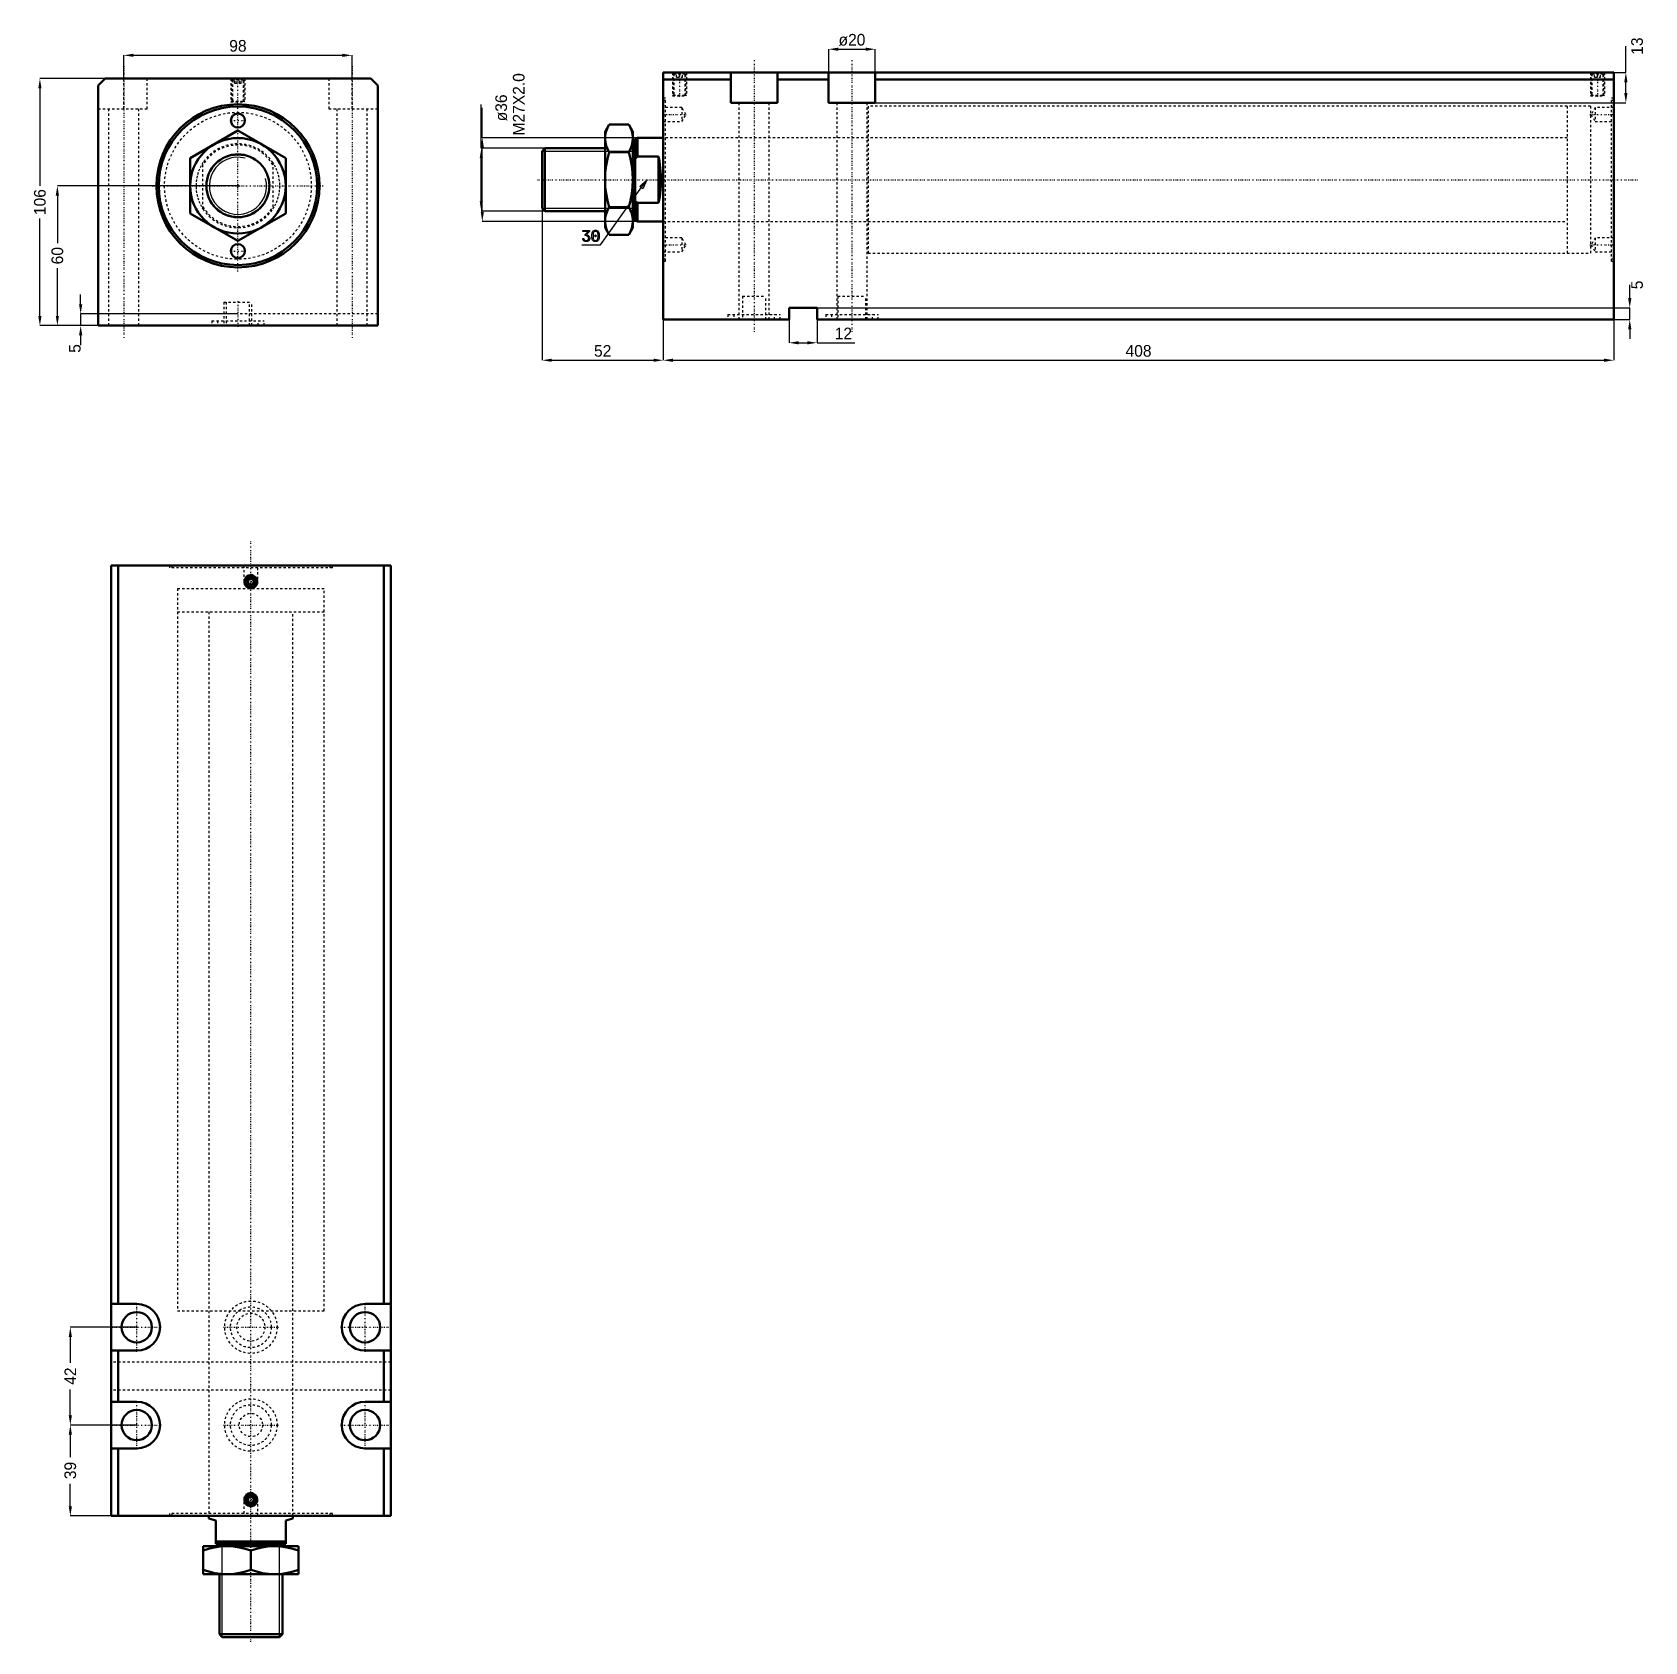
# Model space of a CAD drawing. Header units: millimetres. Extents: x -88 to 604, y -625 to 66.
import ezdxf

# ---------------------------------------------------------------- set-up
doc = ezdxf.new("R2010")
doc.units = ezdxf.units.MM
doc.linetypes.add('Center', pattern=[1.5, 0.45, -0.5, 0.05, -0.5])
doc.linetypes.add('Dashed', pattern=[2, 1, -1])
for name, color, linetype, lineweight in [('2d ConnectionPoints', 7, 'Continuous', 50), ('AM_0', 7, 'Continuous', 50), ('AM_5', 3, 'Continuous', 25), ('AM_7', 7, 'Center', 25), ('AM_9', 6, 'Dashed', 25)]:
    doc.layers.add(name, color=color, linetype=linetype, lineweight=lineweight)
doc.dimstyles.new('ISO-25', dxfattribs={"dimtxt": 2.5, "dimasz": 2.5, "dimexe": 1.25, "dimexo": 0.625, "dimtad": 1, "dimtxsty": 'Standard', "dimcen": 2.5, "dimadec": 0, "dimazin": 0, "dimtfac": 1, "dimtmove": 0, "dimatfit": 3, "dimfxl": 0, "dimarcsym": 0})

# ---------------------------------------------------------------- blocks, each defined once
blk = doc.blocks.new('1_JECX_MF_EXLA_63_300_0_rod__0_in_JECX_MF_160_EXLA_63_300_0__0')
at = {"layer": 'AM_0'}
for p, q in [((-20.5, 11.84), (0, 23.67)), ((0, 23.67), (20.5, 11.84)), ((-20.5, -11.84), (-20.5, 11.84)), ((20.5, 11.84), (20.5, -11.84)), ((0, -23.67), (-20.5, -11.84)), ((20.5, -11.84), (0, -23.67))]:
    blk.add_line(p, q, dxfattribs=at)
for radius in [20.5, 13.5]:
    blk.add_circle((0, 0), radius, dxfattribs=at)
at = {"layer": 'AM_5'}
blk.add_arc((0, 0), 12.27, 75, 15, dxfattribs=at)
at = {"layer": 'AM_9'}
for p, q in [((-15, -9.95), (-15, 9.95)), ((15, 9.95), (15, -9.95))]:
    blk.add_line(p, q, dxfattribs=at)
for points in [[(-15, 9.95), (-15.81, 8.6), (-16.5, 7.19), (-17.06, 5.73), (-17.5, 4.22), (-17.8, 2.68), (-17.97, 1.12), (-17.99, -0.45), (-17.89, -2.02), (-17.64, -3.57), (-17.26, -5.1), (-16.75, -6.58), (-16.12, -8.02), (-15.36, -9.39), (-15, -9.95)], [(15, -9.95), (15.81, -8.6), (16.5, -7.19), (17.06, -5.73), (17.5, -4.22), (17.8, -2.68), (17.97, -1.12), (17.99, 0.45), (17.89, 2.02), (17.64, 3.57), (17.26, 5.1), (16.75, 6.58), (16.12, 8.02), (15.36, 9.39), (15, 9.95)]]:
    blk.add_lwpolyline(points, dxfattribs=at)
blk.add_circle((0, 0), 13.27, dxfattribs=at)
for radius, start, end in [(18, 33.55731, 146.44269), (17.5, 31.00272, 148.99728), (17.5, 211.00272, 328.99728), (18, 213.55731, 326.44269)]:
    blk.add_arc((0, 0), radius, start, end, dxfattribs=at)
blk = doc.blocks.new('2_JECX_MF_EXLA_63_300_0_body__0_in_JECX_MF_160_EXLA_63_300_0__0')
at = {"layer": 'AM_0'}
for p, q in [((-57, 46), (-60, 43)), ((-60, 43), (-60, -60)), ((57, 46), (-57, 46)), ((60, 43), (57, 46)), ((60, -60), (60, 43)), ((-60, -60), (60, -60))]:
    blk.add_line(p, q, dxfattribs=at)
for centre, radius in [((0, 0), 35), ((0, 0), 34), ((0, 28), 3), ((0, -28), 3)]:
    blk.add_circle(centre, radius, dxfattribs=at)
at = {"layer": 'AM_5', "linetype": 'Dashed'}
for p, q in [((-3, 46), (-3, 36)), ((3, 46), (3, 36))]:
    blk.add_line(p, q, dxfattribs=at)
at = {"layer": 'AM_7'}
for p, q in [((-49, 51.3), (-49, -65.3)), ((49, 51.3), (49, -65.3)), ((0, -36.75), (0, 46.5)), ((-3.15, 28), (3.15, 28)), ((-36.75, 0), (36.75, 0)), ((-3.15, -28), (3.15, -28)), ((0, -49.5), (0, -60.5))]:
    blk.add_line(p, q, dxfattribs=at)
at = {"layer": 'AM_9'}
for p, q in [((-49, 33), (-49, 46)), ((-39, 33), (-39, 46)), ((-3, 46), (-2.73, 45.73)), ((-2.73, 45.73), (-2.73, 36.27)), ((-2.73, 45.73), (2.73, 45.73)), ((-1.9, 46), (-2.4, 45.5)), ((-2.4, 45.5), (-2.4, 36)), ((-2.4, 45.5), (2.4, 45.5)), ((-1.44, 44), (-1.44, 46)), ((-1.44, 44), (1.44, 44)), ((-0.72, 44), (-0.72, 46)), ((0.72, 44), (0.72, 46)), ((1.44, 44), (1.44, 46)), ((2.4, 45.5), (1.9, 46)), ((2.4, 36), (2.4, 45.5)), ((2.73, 45.73), (3, 46)), ((2.73, 36.27), (2.73, 45.73)), ((39, 46), (39, 33)), ((49, 33), (49, 46)), ((-2.73, 36.27), (-3, 36)), ((-3, 36), (3, 36)), ((-2.73, 36.27), (2.73, 36.27)), ((3, 36), (2.73, 36.27)), ((-60, 33), (-39, 33)), ((-55.5, 33), (-55.5, -60)), ((-42.5, -60), (-42.5, 33)), ((39, 33), (60, 33)), ((42.5, 33), (42.5, -60)), ((55.5, -60), (55.5, 33)), ((60, -55), (-60, -55)), ((-6, -50), (6, -50)), ((-6, -50), (-6, -60)), ((-5, -50), (-5, -60)), ((5, -60), (5, -50)), ((6, -60), (6, -50)), ((-11.25, -57.9), (11.25, -57.9)), ((-11.25, -57.9), (-11.25, -60)), ((-8.75, -57.9), (-8.75, -60)), ((8.75, -60), (8.75, -57.9)), ((11.25, -60), (11.25, -57.9))]:
    blk.add_line(p, q, dxfattribs=at)
blk.add_circle((0, 0), 31.5, dxfattribs=at)
blk = doc.blocks.new('*D3')
at = {"layer": 'AM_5', "color": 0, "lineweight": -2}
for p, q in [((-49, 46), (-49, 56)), ((-44.83, 56), (44.83, 56)), ((49, 46), (49, 56))]:
    blk.add_line(p, q, dxfattribs=at)
at = {"layer": 'AM_5', "color": 0}
for points in [[(-44.83, 56.69), (-44.83, 55.31), (-49, 56)], [(44.83, 55.31), (44.83, 56.69), (49, 56)]]:
    blk.add_solid(points, dxfattribs=at)
at = {"layer": 'Defpoints', "color": 0}
for p in [(49, 56), (-49, 46), (49, 46)]:
    blk.add_point(p, dxfattribs=at)
at = {"layer": 'AM_5', "color": 0, "insert": (0, 60.05), "char_height": 5, "attachment_point": 5}
blk.add_mtext('98', dxfattribs=at)
blk = doc.blocks.new('*D4')
at = {"layer": 'AM_5', "color": 0, "lineweight": -2}
for p, q in [((-57, 46), (-85, 46)), ((-85, 41.83), (-85, -0.03)), ((-85, -55.83), (-85, -13.97)), ((-60, -60), (-85, -60))]:
    blk.add_line(p, q, dxfattribs=at)
at = {"layer": 'AM_5', "color": 0}
for points in [[(-84.31, 41.83), (-85.69, 41.83), (-85, 46)], [(-85.69, -55.83), (-84.31, -55.83), (-85, -60)]]:
    blk.add_solid(points, dxfattribs=at)
at = {"layer": 'Defpoints', "color": 0}
for p in [(-57, 46), (-85, -60), (-60, -60)]:
    blk.add_point(p, dxfattribs=at)
at = {"layer": 'AM_5', "color": 0, "insert": (-85, -7), "char_height": 5, "attachment_point": 5, "rotation": 90}
blk.add_mtext('106', dxfattribs=at)
blk = doc.blocks.new('*D5')
at = {"layer": 'AM_5', "color": 0, "lineweight": -2}
for p, q in [((0, 0), (-77.5, 0)), ((-77.5, -4.17), (-77.5, -24.69)), ((-77.5, -55.83), (-77.5, -35.31)), ((-60, -60), (-77.5, -60))]:
    blk.add_line(p, q, dxfattribs=at)
at = {"layer": 'AM_5', "color": 0}
for points in [[(-76.81, -4.17), (-78.19, -4.17), (-77.5, 0)], [(-78.19, -55.83), (-76.81, -55.83), (-77.5, -60)]]:
    blk.add_solid(points, dxfattribs=at)
at = {"layer": 'Defpoints', "color": 0}
for p in [(0, 0), (-77.5, -60), (-60, -60)]:
    blk.add_point(p, dxfattribs=at)
at = {"layer": 'AM_5', "color": 0, "insert": (-77.5, -30), "char_height": 5, "attachment_point": 5, "rotation": 90}
blk.add_mtext('60', dxfattribs=at)
blk = doc.blocks.new('*D6')
at = {"layer": 'AM_5', "color": 0, "lineweight": -2}
for p, q in [((-67.5, -50.83), (-67.5, -46.67)), ((0, -55), (-67.5, -55)), ((-67.5, -55), (-67.5, -60)), ((-60, -60), (-67.5, -60)), ((-67.5, -64.17), (-67.5, -68.33))]:
    blk.add_line(p, q, dxfattribs=at)
at = {"layer": 'AM_5', "color": 0}
for points in [[(-68.19, -50.83), (-66.81, -50.83), (-67.5, -55)], [(-66.81, -64.17), (-68.19, -64.17), (-67.5, -60)]]:
    blk.add_solid(points, dxfattribs=at)
at = {"layer": 'Defpoints', "color": 0}
for p in [(0, -55), (-67.5, -60), (-60, -60)]:
    blk.add_point(p, dxfattribs=at)
at = {"layer": 'AM_5', "color": 0, "insert": (-70, -69.83), "char_height": 5, "attachment_point": 5, "rotation": 90}
blk.add_mtext('5', dxfattribs=at)
blk = doc.blocks.new('1_JECX_MF_EXLA_63_300_0_rod__0_in_JECX_MF_160_EXLA_63_300_0__4')
at = {"layer": 'AM_0'}
for p, q in [((-18, 0), (-18, -1.03)), ((18, -1.03), (18, 0)), ((-15, -2), (-18, -1.03)), ((-15, -12), (-15, -2)), ((18, -1.03), (15, -2)), ((15, -2), (15, -12)), ((-20.5, -25), (-20.5, -13)), ((20.5, -13), (-20.5, -13)), ((-15, -11), (15, -11)), ((-15, -12), (15, -12)), ((-12.27, -12), (-13.27, -13)), ((13.27, -13), (12.27, -12)), ((20.5, -13), (20.5, -25)), ((0, -23.17), (0, -14.83)), ((20.5, -25), (-20.5, -25)), ((-13.5, -25), (-13.5, -50.77)), ((13.5, -50.77), (13.5, -25)), ((-13.5, -50.77), (13.5, -50.77)), ((-13.5, -50.77), (-12.27, -52)), ((-12.27, -52), (12.27, -52)), ((12.27, -52), (13.5, -50.77))]:
    blk.add_line(p, q, dxfattribs=at)
for points in [[(-10.25, -13), (-10.98, -13.01), (-13.37, -13.18), (-15.75, -13.55), (-18.14, -14.12), (-20.5, -14.83)], [(0, -14.83), (-2.49, -14.08), (-5.02, -13.5), (-7.63, -13.13), (-10.25, -13)], [(10.25, -13), (9.52, -13.01), (7.13, -13.18), (4.75, -13.55), (2.36, -14.12), (0, -14.83)], [(20.5, -14.83), (18.01, -14.08), (15.48, -13.5), (12.87, -13.13), (10.25, -13)], [(-20.5, -23.17), (-18.01, -23.92), (-15.48, -24.5), (-12.87, -24.87), (-10.25, -25)], [(-10.25, -25), (-9.52, -24.99), (-7.13, -24.82), (-4.75, -24.45), (-2.36, -23.88), (0, -23.17)], [(0, -23.17), (2.49, -23.92), (5.02, -24.5), (7.63, -24.87), (10.25, -25)], [(10.25, -25), (10.98, -24.99), (13.37, -24.82), (15.75, -24.45), (18.14, -23.88), (20.5, -23.17)]]:
    blk.add_lwpolyline(points, dxfattribs=at)
at = {"layer": 'AM_5'}
for p, q in [((-12.27, -52), (-12.27, -12)), ((12.27, -52), (12.27, -12))]:
    blk.add_line(p, q, dxfattribs=at)
at = {"layer": 'AM_7'}
blk.add_line((0, -54), (0, 418.5), dxfattribs=at)
at = {"layer": 'AM_9'}
for p, q in [((-31.5, 398), (31.5, 398)), ((-31.5, 398), (-31.5, 388)), ((31.5, 388), (31.5, 398)), ((-31.5, 388), (31.5, 388)), ((-18, 388), (-18, 0)), ((18, 0), (18, 388))]:
    blk.add_line(p, q, dxfattribs=at)
blk = doc.blocks.new('2_JECX_MF_EXLA_63_300_0_body__0_in_JECX_MF_160_EXLA_63_300_0__4')
at = {"layer": 'AM_0'}
for p, q in [((60, 408), (-60, 408)), ((-60, 408), (-60, 0)), ((-57, 408), (-57, 91)), ((-0.72, 402.25), (-1.44, 401)), ((0.72, 402.25), (-0.72, 402.25)), ((1.44, 401), (0.72, 402.25)), ((57, 408), (57, 91)), ((60, 408), (60, 0)), ((-1.44, 401), (-0.72, 399.75)), ((-0.72, 399.75), (0.72, 399.75)), ((0.72, 399.75), (1.44, 401)), ((-49, 91), (-60, 91)), ((60, 91), (49, 91)), ((-60, 71), (-49, 71)), ((-57, 71), (-57, 49)), ((49, 71), (60, 71)), ((57, 71), (57, 49)), ((-49, 49), (-60, 49)), ((60, 49), (49, 49)), ((-60, 29), (-49, 29)), ((-57, 29), (-57, 0)), ((49, 29), (60, 29)), ((57, 29), (57, 0)), ((-0.72, 8.25), (-1.44, 7)), ((-1.44, 7), (-0.72, 5.75)), ((0.72, 8.25), (-0.72, 8.25)), ((1.44, 7), (0.72, 8.25)), ((0.72, 5.75), (1.44, 7)), ((60, 0), (-60, 0)), ((-0.72, 5.75), (0.72, 5.75))]:
    blk.add_line(p, q, dxfattribs=at)
for centre, radius in [((0, 401), 2.73), ((0, 401), 2.4), ((0, 401), 1.9), ((-49, 81), 6.5), ((49, 81), 6.5), ((-49, 39), 6.5), ((49, 39), 6.5), ((0, 7), 2.73), ((0, 7), 2.4), ((0, 7), 1.9)]:
    blk.add_circle(centre, radius, dxfattribs=at)
for centre, start, end in [((-49, 81), 270, 90), ((49, 81), 90, 270), ((-49, 39), 270, 90), ((49, 39), 90, 270)]:
    blk.add_arc(centre, 10, start, end, dxfattribs=at)
at = {"layer": 'AM_5'}
for centre in [(0, 401), (0, 7)]:
    blk.add_arc(centre, 3, 75, 15, dxfattribs=at)
at = {"layer": 'AM_7'}
for p, q in [((-3.15, 401), (3.15, 401)), ((-49, 70.5), (-49, 91.5)), ((49, 70.5), (49, 91.5)), ((-59.5, 81), (-38.5, 81)), ((-11.81, 81), (11.81, 81)), ((38.5, 81), (59.5, 81)), ((-49, 28.5), (-49, 49.5)), ((49, 28.5), (49, 49.5)), ((-59.5, 39), (-38.5, 39)), ((-11.81, 39), (11.81, 39)), ((38.5, 39), (59.5, 39)), ((-3.15, 7), (3.15, 7))]:
    blk.add_line(p, q, dxfattribs=at)
at = {"layer": 'AM_9'}
for p, q in [((-35, 408), (-35, 407)), ((35, 407), (-35, 407)), ((-34, 408), (-34, 407)), ((-3, 408), (-3, 400)), ((3, 400), (3, 408)), ((34, 407), (34, 408)), ((35, 407), (35, 408)), ((-31.5, 398), (31.5, 398)), ((-31.5, 398), (-31.5, 88)), ((-3, 400), (3, 400)), ((-3, 400), (0, 398.27)), ((0, 398.27), (3, 400)), ((31.5, 88), (31.5, 398)), ((-31.5, 88), (31.5, 88)), ((-18, 88), (-18, 0)), ((18, 0), (18, 88)), ((60, 66), (-60, 66)), ((60, 54), (-60, 54)), ((0, 9.73), (-3, 8)), ((-3, 8), (-3, 0)), ((-3, 8), (3, 8)), ((3, 8), (0, 9.73)), ((3, 0), (3, 8)), ((35, 1), (-35, 1)), ((-35, 1), (-35, 0)), ((-34, 1), (-34, 0)), ((34, 0), (34, 1)), ((35, 0), (35, 1))]:
    blk.add_line(p, q, dxfattribs=at)
for centre, radius in [((0, 81), 11.25), ((0, 81), 8.75), ((0, 81), 6), ((0, 39), 11.25), ((0, 39), 8.75), ((0, 39), 5)]:
    blk.add_circle(centre, radius, dxfattribs=at)
blk = doc.blocks.new('*D12')
at = {"layer": 'AM_5', "color": 0, "lineweight": -2}
for p, q in [((-43.44, -489.9), (-71.94, -489.9)), ((-71.94, -494.07), (-71.94, -505.24)), ((-71.94, -527.74), (-71.94, -516.57)), ((-43.44, -531.9), (-71.94, -531.9))]:
    blk.add_line(p, q, dxfattribs=at)
at = {"layer": 'AM_5', "color": 0}
for points in [[(-72.63, -494.07), (-71.24, -494.07), (-71.94, -489.9)], [(-72.63, -527.74), (-71.24, -527.74), (-71.94, -531.9)]]:
    blk.add_solid(points, dxfattribs=at)
at = {"layer": 'Defpoints', "color": 0}
for p in [(-71.94, -489.9), (-43.44, -489.9), (-43.44, -531.9)]:
    blk.add_point(p, dxfattribs=at)
at = {"layer": 'AM_5', "color": 0, "insert": (-71.94, -510.9), "char_height": 5, "attachment_point": 5, "rotation": 90}
blk.add_mtext('42', dxfattribs=at)
blk = doc.blocks.new('*D13')
at = {"layer": 'AM_5', "color": 0, "lineweight": -2}
for p, q in [((-43.44, -531.9), (-71.94, -531.9)), ((-71.94, -536.07), (-71.94, -545.74)), ((-71.94, -566.74), (-71.94, -557.07)), ((-54.44, -570.9), (-71.94, -570.9))]:
    blk.add_line(p, q, dxfattribs=at)
at = {"layer": 'AM_5', "color": 0}
for points in [[(-72.63, -536.07), (-71.24, -536.07), (-71.94, -531.9)], [(-72.63, -566.74), (-71.24, -566.74), (-71.94, -570.9)]]:
    blk.add_solid(points, dxfattribs=at)
at = {"layer": 'Defpoints', "color": 0}
for p in [(-43.44, -531.9), (-71.94, -570.9), (-54.44, -570.9)]:
    blk.add_point(p, dxfattribs=at)
at = {"layer": 'AM_5', "color": 0, "insert": (-71.94, -551.4), "char_height": 5, "attachment_point": 5, "rotation": 90}
blk.add_mtext('39', dxfattribs=at)
blk = doc.blocks.new('1_JECX_MF_EXLA_63_300_0_rod__0_in_JECX_MF_160_EXLA_63_300_0__2')
at = {"layer": 'AM_0'}
for p, q in [((-23.17, 23.67), (-25, 20.5)), ((-23.17, 23.67), (-14.83, 23.67)), ((-13, 20.5), (-14.83, 23.67)), ((-25, 20.5), (-25, -20.5)), ((-13, 20.5), (-13, -20.5)), ((-11, 18), (-12, 17.5)), ((-12, 17.5), (-12, -17.5)), ((0, 18), (-11, 18)), ((-11, 18), (-11, 9.95)), ((-50.77, 13.5), (-52, 12.27)), ((-52, 12.27), (-52, -12.27)), ((-25, 13.5), (-50.77, 13.5)), ((-50.77, 13.5), (-50.77, -13.5)), ((-23.17, 11.84), (-14.83, 11.84)), ((-12, 12.27), (-13, 13.27)), ((-11, 9.95), (-12, 9.01)), ((-2, 9.95), (-11, 9.95)), ((-2, 9.95), (-2, -9.95)), ((-52, -12.27), (-50.77, -13.5)), ((-50.77, -13.5), (-25, -13.5)), ((-23.17, -11.84), (-14.83, -11.84)), ((-13, -13.27), (-12, -12.27)), ((-12, -9.01), (-11, -9.95)), ((-11, -9.95), (-2, -9.95)), ((-11, -9.95), (-11, -18)), ((-25, -20.5), (-23.17, -23.67)), ((-14.83, -23.67), (-13, -20.5)), ((-12, -17.5), (-11, -18)), ((-11, -18), (0, -18)), ((-23.17, -23.67), (-14.83, -23.67))]:
    blk.add_line(p, q, dxfattribs=at)
for points in [[(-23.17, 23.67), (-23.92, 22.23), (-24.5, 20.77), (-24.87, 19.27), (-25, 17.75)], [(-13, 17.75), (-13.01, 18.17), (-13.18, 19.56), (-13.55, 20.93), (-14.12, 22.31), (-14.83, 23.67)], [(-25, 17.75), (-24.99, 17.33), (-24.82, 15.95), (-24.45, 14.58), (-23.88, 13.2), (-23.17, 11.84)], [(-14.83, 11.84), (-14.08, 13.28), (-13.5, 14.73), (-13.13, 16.24), (-13, 17.75)], [(-23.17, 11.84), (-23.92, 8.96), (-24.5, 6.04), (-24.87, 3.03), (-25, 0)], [(-13, 0), (-13, 0.14), (-13.13, 3.08), (-13.5, 5.99), (-14.08, 8.93), (-14.83, 11.84)], [(-2, -9.95), (-1.74, -8.6), (-1.51, -7.19), (-1.33, -5.73), (-1.19, -4.22), (-1.09, -2.68), (-1.04, -1.12), (-1.03, 0.45), (-1.06, 2.02), (-1.14, 3.57), (-1.26, 5.1), (-1.43, 6.58), (-1.64, 8.02), (-1.88, 9.39), (-2, 9.95)], [(-25, 0), (-25, -0.14), (-24.87, -3.08), (-24.5, -5.99), (-23.92, -8.93), (-23.17, -11.84)], [(-14.83, -11.84), (-14.08, -8.96), (-13.5, -6.04), (-13.13, -3.03), (-13, 0)], [(-23.17, -11.84), (-23.92, -13.28), (-24.5, -14.73), (-24.87, -16.24), (-25, -17.75)], [(-13, -17.75), (-13.01, -17.33), (-13.18, -15.95), (-13.55, -14.58), (-14.12, -13.2), (-14.83, -11.84)], [(-25, -17.75), (-24.99, -18.17), (-24.82, -19.56), (-24.45, -20.93), (-23.88, -22.31), (-23.17, -23.67)], [(-14.83, -23.67), (-14.08, -22.23), (-13.5, -20.77), (-13.13, -19.27), (-13, -17.75)]]:
    blk.add_lwpolyline(points, dxfattribs=at)
at = {"layer": 'AM_5'}
for p, q in [((-52, 12.27), (-12, 12.27)), ((-52, -12.27), (-12, -12.27))]:
    blk.add_line(p, q, dxfattribs=at)
at = {"layer": 'AM_7'}
blk.add_line((-54, 0), (418.5, 0), dxfattribs=at)
at = {"layer": 'AM_9'}
for p, q in [((398, 31.5), (388, 31.5)), ((388, 31.5), (388, -31.5)), ((398, 31.5), (398, -31.5)), ((388, 18), (0, 18)), ((0, -18), (388, -18)), ((388, -31.5), (398, -31.5))]:
    blk.add_line(p, q, dxfattribs=at)
blk = doc.blocks.new('2_JECX_MF_EXLA_63_300_0_body__0_in_JECX_MF_160_EXLA_63_300_0__2')
at = {"layer": 'AM_0'}
for p, q in [((0, -60), (0, 46)), ((408, 46), (0, 46)), ((29, 43), (0, 43)), ((29, 33), (29, 46)), ((49, 33), (49, 46)), ((71, 43), (49, 43)), ((71, 33), (71, 46)), ((91, 33), (91, 46)), ((408, 43), (91, 43)), ((408, -60), (408, 46)), ((29, 33), (49, 33)), ((71, 33), (91, 33)), ((54, -55), (54, -60)), ((66, -55), (54, -55)), ((66, -60), (66, -55)), ((54, -60), (0, -60)), ((408, -60), (66, -60))]:
    blk.add_line(p, q, dxfattribs=at)
at = {"layer": 'AM_5', "linetype": 'Dashed'}
for p, q in [((4, 46), (4, 36)), ((10, 46), (10, 36)), ((398, 46), (398, 36)), ((404, 46), (404, 36))]:
    blk.add_line(p, q, dxfattribs=at)
at = {"layer": 'AM_7'}
for p, q in [((39, 51.3), (39, -65.3)), ((81, 51.3), (81, -65.3)), ((7, 46.5), (7, 35.5)), ((401, 46.5), (401, 35.5)), ((-0.49, 28), (10.22, 28)), ((397.78, 28), (408.49, 28)), ((-0.49, -28), (10.22, -28)), ((397.78, -28), (408.49, -28))]:
    blk.add_line(p, q, dxfattribs=at)
at = {"layer": 'AM_9'}
for p, q in [((4, 46), (4.27, 45.73)), ((4.27, 45.73), (4.27, 36.27)), ((4.27, 45.73), (9.73, 45.73)), ((5.1, 46), (4.6, 45.5)), ((4.6, 45.5), (4.6, 36)), ((4.6, 45.5), (9.4, 45.5)), ((5.75, 44), (5.75, 46)), ((5.75, 44), (8.25, 44)), ((7, 44), (7, 46)), ((8.25, 44), (8.25, 46)), ((9.4, 45.5), (8.9, 46)), ((9.4, 36), (9.4, 45.5)), ((9.73, 45.73), (10, 46)), ((9.73, 36.27), (9.73, 45.73)), ((398, 46), (398.27, 45.73)), ((398.27, 45.73), (398.27, 36.27)), ((398.27, 45.73), (403.73, 45.73)), ((399.1, 46), (398.6, 45.5)), ((398.6, 45.5), (398.6, 36)), ((398.6, 45.5), (403.4, 45.5)), ((399.75, 44), (399.75, 46)), ((399.75, 44), (402.25, 44)), ((401, 44), (401, 46)), ((402.25, 44), (402.25, 46)), ((403.4, 45.5), (402.9, 46)), ((403.4, 36), (403.4, 45.5)), ((403.73, 45.73), (404, 46)), ((403.73, 36.27), (403.73, 45.73)), ((1, 35), (0, 35)), ((1, -35), (1, 35)), ((4.27, 36.27), (4, 36)), ((4, 36), (10, 36)), ((4.27, 36.27), (9.73, 36.27)), ((10, 36), (9.73, 36.27)), ((398.27, 36.27), (398, 36)), ((398, 36), (404, 36)), ((398.27, 36.27), (403.73, 36.27)), ((404, 36), (403.73, 36.27)), ((407, -35), (407, 35)), ((408, 35), (407, 35)), ((1, 34), (0, 34)), ((8, 31), (0, 31)), ((9.73, 28), (8, 31)), ((8, 31), (8, 25)), ((8, 25), (9.73, 28)), ((32.5, 33), (32.5, -60)), ((45.5, -60), (45.5, 33)), ((74.5, 33), (74.5, -60)), ((87.5, -60), (87.5, 33)), ((398, 31.5), (88, 31.5)), ((88, 31.5), (88, -31.5)), ((398, 31.5), (398, -31.5)), ((400, 31), (398.27, 28)), ((398.27, 28), (400, 25)), ((408, 31), (400, 31)), ((400, 31), (400, 25)), ((408, 34), (407, 34)), ((0, 25), (8, 25)), ((400, 25), (408, 25)), ((88, 18), (0, 18)), ((0, -18), (88, -18)), ((8, -25), (0, -25)), ((9.73, -28), (8, -25)), ((8, -25), (8, -31)), ((400, -25), (398.27, -28)), ((408, -25), (400, -25)), ((400, -25), (400, -31)), ((0, -31), (8, -31)), ((0, -34), (1, -34)), ((8, -31), (9.73, -28)), ((88, -31.5), (398, -31.5)), ((398.27, -28), (400, -31)), ((400, -31), (408, -31)), ((407, -34), (408, -34)), ((0, -35), (1, -35)), ((407, -35), (408, -35)), ((34, -50), (44, -50)), ((34, -50), (34, -60)), ((44, -60), (44, -50)), ((75, -50), (87, -50)), ((75, -50), (75, -60)), ((87, -60), (87, -50)), ((27.75, -57.9), (50.25, -57.9)), ((27.75, -57.9), (27.75, -60)), ((30.25, -57.9), (30.25, -60)), ((47.75, -60), (47.75, -57.9)), ((50.25, -60), (50.25, -57.9)), ((69.75, -57.9), (92.25, -57.9)), ((69.75, -57.9), (69.75, -60)), ((72.25, -57.9), (72.25, -60)), ((89.75, -60), (89.75, -57.9)), ((92.25, -60), (92.25, -57.9))]:
    blk.add_line(p, q, dxfattribs=at)
blk = doc.blocks.new('*D25')
at = {"layer": 'AM_5', "color": 0, "lineweight": -2}
for p, q in [((253.56, 48.62), (253.56, 58.62)), ((257.72, 58.62), (269.39, 58.62)), ((273.56, 48.62), (273.56, 58.62))]:
    blk.add_line(p, q, dxfattribs=at)
at = {"layer": 'AM_5', "color": 0}
for points in [[(257.72, 59.32), (257.72, 57.93), (253.56, 58.62)], [(269.39, 59.32), (269.39, 57.93), (273.56, 58.62)]]:
    blk.add_solid(points, dxfattribs=at)
at = {"layer": 'Defpoints', "color": 0}
for p in [(273.56, 58.62), (253.56, 48.62), (273.56, 48.62)]:
    blk.add_point(p, dxfattribs=at)
at = {"layer": 'AM_5', "color": 0, "insert": (263.56, 62.62), "char_height": 5, "attachment_point": 5}
blk.add_mtext('ø20', dxfattribs=at)
blk = doc.blocks.new('*D26')
at = {"layer": 'AM_5', "color": 0, "lineweight": -2}
for p, q in [((595.72, 48.62), (595.72, 59.96)), ((273.56, 48.62), (595.72, 48.62)), ((595.72, 39.79), (595.72, 44.46)), ((273.56, 35.62), (595.72, 35.62))]:
    blk.add_line(p, q, dxfattribs=at)
at = {"layer": 'AM_5', "color": 0}
for points in [[(595.03, 44.46), (596.42, 44.46), (595.72, 48.62)], [(595.03, 39.79), (596.42, 39.79), (595.72, 35.62)]]:
    blk.add_solid(points, dxfattribs=at)
at = {"layer": 'Defpoints', "color": 0}
for p in [(273.56, 48.62), (595.72, 48.62), (273.56, 35.62)]:
    blk.add_point(p, dxfattribs=at)
at = {"layer": 'AM_5', "color": 0, "insert": (600.56, 59.96), "char_height": 5, "attachment_point": 5, "rotation": 90}
blk.add_mtext('13', dxfattribs=at)
blk = doc.blocks.new('*D27')
at = {"layer": 'AM_5', "color": 0, "lineweight": -2}
for p, q in [((182.56, -57.38), (182.56, -74.88)), ((590.56, -57.38), (590.56, -74.88)), ((186.72, -74.88), (586.39, -74.88))]:
    blk.add_line(p, q, dxfattribs=at)
at = {"layer": 'AM_5', "color": 0}
for points in [[(186.72, -74.18), (186.72, -75.57), (182.56, -74.88)], [(586.39, -74.18), (586.39, -75.57), (590.56, -74.88)]]:
    blk.add_solid(points, dxfattribs=at)
at = {"layer": 'Defpoints', "color": 0}
for p in [(182.56, -57.38), (590.56, -57.38), (590.56, -74.88)]:
    blk.add_point(p, dxfattribs=at)
at = {"layer": 'AM_5', "color": 0, "insert": (386.56, -70.88), "char_height": 5, "attachment_point": 5}
blk.add_mtext('408', dxfattribs=at)
blk = doc.blocks.new('*D28')
at = {"layer": 'AM_5', "color": 0, "lineweight": -2}
for p, q in [((130.56, 2.62), (130.56, -74.88)), ((182.56, -57.38), (182.56, -74.88)), ((134.72, -74.88), (178.39, -74.88))]:
    blk.add_line(p, q, dxfattribs=at)
at = {"layer": 'AM_5', "color": 0}
for points in [[(134.72, -74.18), (134.72, -75.57), (130.56, -74.88)], [(178.39, -74.18), (178.39, -75.57), (182.56, -74.88)]]:
    blk.add_solid(points, dxfattribs=at)
at = {"layer": 'Defpoints', "color": 0}
for p in [(130.56, 2.62), (182.56, -57.38), (182.56, -74.88)]:
    blk.add_point(p, dxfattribs=at)
at = {"layer": 'AM_5', "color": 0, "insert": (156.56, -70.88), "char_height": 5, "attachment_point": 5}
blk.add_mtext('52', dxfattribs=at)
blk = doc.blocks.new('*D29')
at = {"layer": 'AM_5', "color": 0, "lineweight": -2}
for p, q in [((104.89, 20.62), (104.89, 33.46)), ((171.56, 20.62), (104.89, 20.62)), ((104.89, -11.21), (104.89, 16.46)), ((171.56, -15.38), (104.89, -15.38))]:
    blk.add_line(p, q, dxfattribs=at)
at = {"layer": 'AM_5', "color": 0}
for points in [[(104.2, 16.46), (105.59, 16.46), (104.89, 20.62)], [(104.2, -11.21), (105.59, -11.21), (104.89, -15.38)]]:
    blk.add_solid(points, dxfattribs=at)
at = {"layer": 'Defpoints', "color": 0}
for p in [(104.89, 20.62), (171.56, 20.62), (171.56, -15.38)]:
    blk.add_point(p, dxfattribs=at)
at = {"layer": 'AM_5', "color": 0, "insert": (113.06, 33.46), "char_height": 5, "attachment_point": 5, "rotation": 90}
blk.add_mtext('ø36', dxfattribs=at)
blk = doc.blocks.new('*D30')
at = {"layer": 'AM_5', "color": 0, "lineweight": -2}
for p, q in [((104.47, 16.12), (104.47, 34.96)), ((131.78, 16.12), (104.47, 16.12)), ((104.47, -6.71), (104.47, 11.96)), ((131.56, -10.88), (104.47, -10.88))]:
    blk.add_line(p, q, dxfattribs=at)
at = {"layer": 'AM_5', "color": 0}
for points in [[(103.78, 11.96), (105.17, 11.96), (104.47, 16.12)], [(103.78, -6.71), (105.17, -6.71), (104.47, -10.88)]]:
    blk.add_solid(points, dxfattribs=at)
at = {"layer": 'Defpoints', "color": 0}
for p in [(104.47, 16.12), (131.78, 16.12), (131.56, -10.88)]:
    blk.add_point(p, dxfattribs=at)
at = {"layer": 'AM_5', "color": 0, "insert": (120.56, 34.96), "char_height": 5, "attachment_point": 5, "rotation": 90}
blk.add_mtext('M27X2.0', dxfattribs=at)
blk = doc.blocks.new('*D31')
at = {"layer": 'AM_5', "color": 0, "lineweight": -2}
for p, q in [((236.56, -52.38), (236.56, -67.38)), ((248.56, -57.38), (248.56, -67.38)), ((240.72, -67.38), (244.39, -67.38)), ((248.56, -67.38), (264.72, -67.38))]:
    blk.add_line(p, q, dxfattribs=at)
at = {"layer": 'AM_5', "color": 0}
for points in [[(240.72, -66.68), (240.72, -68.07), (236.56, -67.38)], [(244.39, -66.68), (244.39, -68.07), (248.56, -67.38)]]:
    blk.add_solid(points, dxfattribs=at)
at = {"layer": 'Defpoints', "color": 0}
for p in [(236.56, -52.38), (248.56, -57.38), (248.56, -67.38)]:
    blk.add_point(p, dxfattribs=at)
at = {"layer": 'AM_5', "color": 0, "insert": (259.89, -63.38), "char_height": 5, "attachment_point": 5}
blk.add_mtext('12', dxfattribs=at)
blk = doc.blocks.new('*D32')
at = {"layer": 'AM_5', "color": 0, "lineweight": -2}
for p, q in [((597.39, -48.21), (597.39, -42.54)), ((236.56, -52.38), (597.39, -52.38)), ((597.39, -57.38), (597.39, -52.38)), ((248.56, -57.38), (597.39, -57.38)), ((597.39, -61.54), (597.39, -65.71))]:
    blk.add_line(p, q, dxfattribs=at)
at = {"layer": 'AM_5', "color": 0}
for points in [[(596.7, -48.21), (598.09, -48.21), (597.39, -52.38)], [(596.7, -61.54), (598.09, -61.54), (597.39, -57.38)]]:
    blk.add_solid(points, dxfattribs=at)
at = {"layer": 'Defpoints', "color": 0}
for p in [(236.56, -52.38), (248.56, -57.38), (597.39, -57.38)]:
    blk.add_point(p, dxfattribs=at)
at = {"layer": 'AM_5', "color": 0, "insert": (600.56, -42.54), "char_height": 5, "attachment_point": 5, "rotation": 90}
blk.add_mtext('5', dxfattribs=at)

msp = doc.modelspace()

# ---------------------------------------------------------------- linework, layer by layer
at = {"layer": '2d ConnectionPoints'}
for p in [(0, 0), (182.557, 2.623), (5.564, -570.902)]:
    msp.add_point(p, dxfattribs=at)
at = {"layer": 'AM_5'}
for p, q in [((155.557, -25.377), (175.557, 2.623)), ((147.557, -25.377), (155.557, -25.377))]:
    msp.add_line(p, q, dxfattribs=at)
for points in [[(175.557, 2.623), (173.814, -1.252), (172.457, -0.283), (175.557, 2.623)], [(148.49, -22.57), (148.49, -22.57), (148.496, -22.681), (148.525, -22.835), (148.525, -22.835), (148.578, -22.977), (148.628, -23.064), (148.628, -23.064), (148.687, -23.145), (148.789, -23.251), (148.789, -23.251), (148.908, -23.34), (148.997, -23.389), (148.997, -23.389), (149.091, -23.43), (149.236, -23.475), (149.236, -23.475), (149.387, -23.499), (149.491, -23.503), (149.491, -23.503), (149.601, -23.499), (149.762, -23.474), (149.762, -23.474), (149.915, -23.429), (150.014, -23.388), (150.014, -23.388), (150.108, -23.338), (150.234, -23.248), (150.234, -23.248), (150.342, -23.141), (150.404, -23.06), (150.404, -23.06), (150.457, -22.972), (150.514, -22.831), (150.514, -22.831), (150.545, -22.678), (150.55, -22.57), (150.55, -22.57), (150.542, -22.417), (150.499, -22.204), (150.499, -22.204), (150.419, -22.014), (150.346, -21.899), (150.346, -21.899), (150.258, -21.795), (150.103, -21.659), (150.103, -21.659), (149.921, -21.547), (149.785, -21.487), (149.785, -21.487), (149.639, -21.437), (149.405, -21.383), (149.405, -21.383), (149.154, -21.354), (148.977, -21.348), (148.977, -20.893), (150.297, -19.6), (148.093, -19.6), (148.093, -19.164), (150.914, -19.164), (150.914, -19.619), (149.566, -20.952), (149.566, -20.952), (149.86, -21.02), (150.235, -21.167), (150.235, -21.167), (150.53, -21.368), (150.682, -21.532), (150.682, -21.532), (150.803, -21.715), (150.934, -22.012), (150.934, -22.012), (151.005, -22.338), (151.018, -22.57), (151.018, -22.57), (151.009, -22.739), (150.962, -22.973), (150.962, -22.973), (150.873, -23.186), (150.791, -23.316), (150.791, -23.316), (150.695, -23.436), (150.531, -23.591), (150.531, -23.591), (150.343, -23.719), (150.204, -23.789), (150.204, -23.789), (150.059, -23.847), (149.837, -23.909), (149.837, -23.909), (149.608, -23.942), (149.452, -23.948), (149.452, -23.948), (149.301, -23.942), (149.081, -23.909), (149.081, -23.909), (148.871, -23.848), (148.735, -23.791), (148.735, -23.791), (148.607, -23.722), (148.435, -23.595), (148.435, -23.595), (148.286, -23.44), (148.199, -23.321), (148.199, -23.321), (148.126, -23.191), (148.047, -22.978), (148.047, -22.978), (148.004, -22.741), (147.996, -22.57), (148.49, -22.57)], [(153.504, -23.942), (153.504, -23.942), (153.259, -23.93), (152.936, -23.867), (152.936, -23.867), (152.668, -23.751), (152.519, -23.643), (152.519, -23.643), (152.392, -23.514), (152.234, -23.288), (152.234, -23.288), (152.116, -23.022), (152.059, -22.822), (152.059, -22.822), (152.017, -22.603), (151.97, -22.232), (151.97, -22.232), (151.945, -21.812), (151.941, -21.504), (151.941, -21.504), (151.946, -21.204), (151.971, -20.793), (151.971, -20.793), (152.018, -20.428), (152.061, -20.211), (152.061, -20.211), (152.118, -20.013), (152.237, -19.749), (152.237, -19.749), (152.396, -19.525), (152.524, -19.397), (152.524, -19.397), (152.673, -19.29), (152.941, -19.174), (152.941, -19.174), (153.261, -19.111), (153.504, -19.099), (153.504, -19.099), (153.748, -19.111), (154.07, -19.174), (154.07, -19.174), (154.338, -19.29), (154.487, -19.397), (154.487, -19.397), (154.615, -19.525), (154.775, -19.749), (154.775, -19.749), (154.894, -20.012), (154.952, -20.209), (154.952, -20.209), (154.996, -20.426), (155.043, -20.791), (155.043, -20.791), (155.069, -21.203), (155.074, -21.504), (155.074, -21.504), (155.069, -21.808), (155.042, -22.224), (155.042, -22.224), (154.993, -22.593), (154.947, -22.814), (154.947, -22.814), (154.888, -23.016), (154.766, -23.284), (154.766, -23.284), (154.605, -23.512), (154.476, -23.641), (154.476, -23.641), (154.327, -23.75), (154.061, -23.867), (154.061, -23.867), (153.744, -23.93), (153.504, -23.942)], [(153.504, -23.513), (153.504, -23.513), (153.675, -23.503), (153.901, -23.448), (153.901, -23.448), (154.089, -23.347), (154.195, -23.253), (154.195, -23.253), (154.285, -23.142), (154.397, -22.95), (154.397, -22.95), (154.48, -22.727), (154.52, -22.561), (154.52, -22.561), (154.549, -22.38), (154.582, -22.081), (154.582, -22.081), (154.599, -21.746), (154.602, -21.504), (154.602, -21.504), (154.6, -21.248), (154.584, -20.902), (154.584, -20.902), (154.556, -20.602), (154.529, -20.427), (154.529, -20.427), (154.493, -20.269), (154.415, -20.059), (154.415, -20.059), (154.306, -19.879), (154.217, -19.775), (154.217, -19.775), (154.112, -19.689), (153.92, -19.595), (153.92, -19.595), (153.684, -19.545), (153.504, -19.535), (153.504, -19.535), (153.325, -19.545), (153.091, -19.595), (153.091, -19.595), (152.9, -19.689), (152.795, -19.775), (152.795, -19.775), (152.707, -19.879), (152.599, -20.059), (152.599, -20.059), (152.521, -20.269), (152.485, -20.427), (152.485, -20.427), (152.459, -20.602), (152.43, -20.902), (152.43, -20.902), (152.415, -21.248), (152.412, -21.504), (152.412, -21.504), (152.415, -21.749), (152.432, -22.085), (152.432, -22.085), (152.463, -22.384), (152.492, -22.564), (152.492, -22.564), (152.53, -22.729), (152.611, -22.951), (152.611, -22.951), (152.722, -23.142), (152.812, -23.253), (152.812, -23.253), (152.916, -23.347), (153.105, -23.448), (153.105, -23.448), (153.332, -23.503), (153.504, -23.513)], [(153.068, -21.504), (153.504, -21.017), (153.939, -21.504), (153.504, -21.946), (153.068, -21.504)]]:
    msp.add_lwpolyline(points, dxfattribs=at)

# ---------------------------------------------------------------- block references
for name, p in [('2_JECX_MF_EXLA_63_300_0_body__0_in_JECX_MF_160_EXLA_63_300_0__0', (0, 0)), ('2_JECX_MF_EXLA_63_300_0_body__0_in_JECX_MF_160_EXLA_63_300_0__2', (182.557, 2.623)), ('1_JECX_MF_EXLA_63_300_0_rod__0_in_JECX_MF_160_EXLA_63_300_0__2', (182.557, 2.623)), ('1_JECX_MF_EXLA_63_300_0_rod__0_in_JECX_MF_160_EXLA_63_300_0__0', (0, 0)), ('1_JECX_MF_EXLA_63_300_0_rod__0_in_JECX_MF_160_EXLA_63_300_0__4', (5.564, -570.902)), ('2_JECX_MF_EXLA_63_300_0_body__0_in_JECX_MF_160_EXLA_63_300_0__4', (5.564, -570.902))]:
    msp.add_blockref(name, p)

# ---------------------------------------------------------------- dimensions: what is measured, and where the dimension line sits
for base, p1, p2, text, picture, middle in [((49, 56), (-49, 46), (49, 46), '98', '*D3', (0, 56)), ((273.557, 58.623), (253.557, 48.623), (273.557, 48.623), 'ø20', '*D25', (263.557, 58.623)), ((182.557, -74.877), (130.557, 2.623), (182.557, -57.377), '52', '*D28', (156.557, -74.877)), ((248.557, -67.377), (236.557, -52.377), (248.557, -57.377), '12', '*D31', (259.891, -67.377)), ((590.557, -74.877), (182.557, -57.377), (590.557, -57.377), '408', '*D27', (386.557, -74.877))]:
    dim = msp.add_linear_dim(base=base, p1=p1, p2=p2, text=text, dimstyle='ISO-25', override={"dimtxt": 5, "dimasz": 4.166667, "dimexe": 0, "dimexo": 0, "dimgap": 1.5}, dxfattribs=at)
    dim.commit()
    dim.dimension.update_dxf_attribs({"geometry": picture, "text_midpoint": middle, "dimtype": 160})
for base, p1, p2, text, picture, middle in [((595.724, 48.623), (273.557, 35.623), (273.557, 48.623), '13', '*D26', (600.557, 59.956)), ((-85, -60), (-57, 46), (-60, -60), '106', '*D4', (-85, -7)), ((104.474, 16.123), (131.557, -10.877), (131.784, 16.123), 'M27X2.0', '*D30', (120.557, 34.956)), ((104.891, 20.623), (171.557, -15.377), (171.557, 20.623), 'ø36', '*D29', (113.057, 33.456)), ((-77.5, -60), (0, 0), (-60, -60), '60', '*D5', (-77.5, -30)), ((597.391, -57.377), (236.557, -52.377), (248.557, -57.377), '5', '*D32', (600.557, -42.544)), ((-67.5, -60), (0, -55), (-60, -60), '5', '*D6', (-70, -69.833)), ((-71.936, -489.902), (-43.436, -531.902), (-43.436, -489.902), '42', '*D12', (-71.936, -510.902)), ((-71.936, -570.902), (-43.436, -531.902), (-54.436, -570.902), '39', '*D13', (-71.936, -551.402))]:
    dim = msp.add_linear_dim(base=base, p1=p1, p2=p2, angle=90, text=text, dimstyle='ISO-25', override={"dimtxt": 5, "dimasz": 4.166667, "dimexe": 0, "dimexo": 0, "dimgap": 1.5}, dxfattribs=at)
    dim.commit()
    dim.dimension.update_dxf_attribs({"geometry": picture, "text_midpoint": middle, "dimtype": 160, "text_rotation": 90})

doc.saveas('drawing.dxf')
